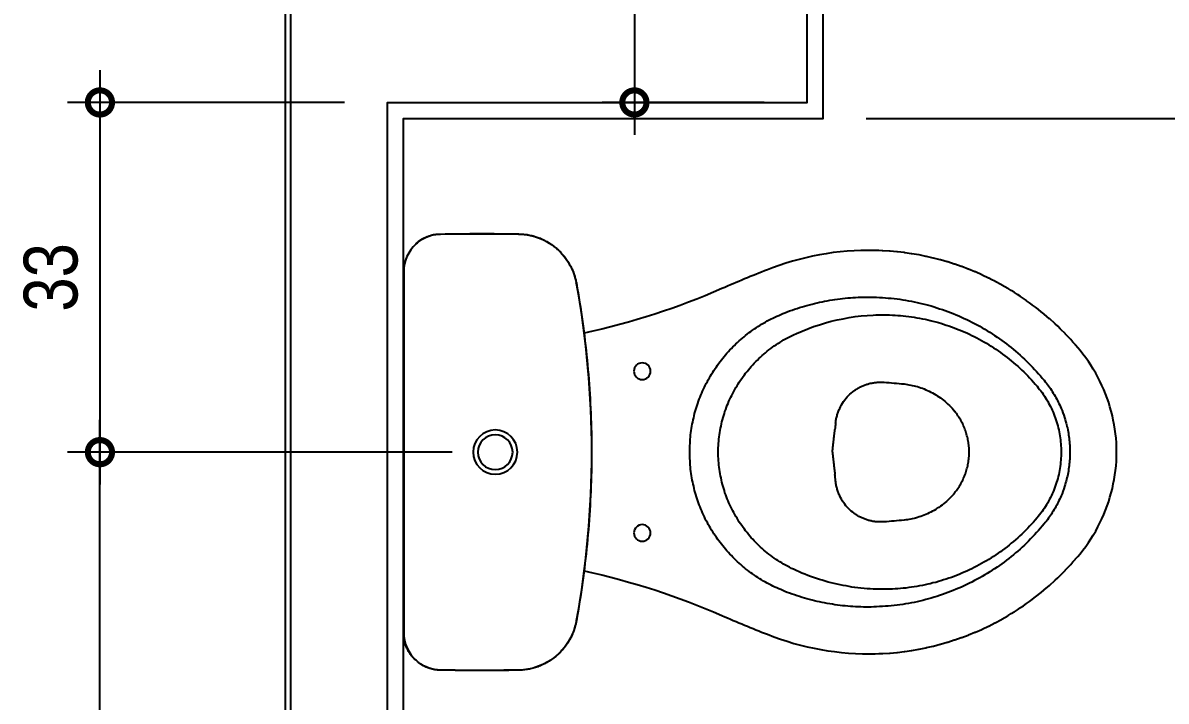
# Model space of a CAD drawing. Header units: metres. Extents: x 3 to 168, y -142 to 28.
# Drawn here: x 2.786 to 3.849, y 4.398 to 5.029 of the extents above; entities that cross this region are included whole.
import ezdxf

# ---------------------------------------------------------------- set-up
doc = ezdxf.new("R2010")
doc.units = ezdxf.units.M
for name, color, linetype in [('ARQ-ALV ACAB', 4, 'Continuous'), ('ARQ-ALV OSSO', 5, 'Continuous'), ('ARQ-DIM', 2, 'Continuous'), ('ARQ-HID', 2, 'Continuous')]:
    doc.layers.add(name, color=color, linetype=linetype)
doc.styles.add('Adesa', font='ARIALN.TTF')
doc.dimstyles.new('ADESA 1-0025', dxfattribs={"dimtxt": 0.05, "dimasz": 0.045, "dimexe": 0.03, "dimexo": 0.04, "dimgap": 0.02, "dimtad": 1, "dimtoh": 1, "dimdec": 0, "dimlfac": 100, "dimzin": 4, "dimtxsty": 'Adesa', "dimblk": 'DOTSMALL', "dimcen": 1, "dimdle": 0.03, "dimclrd": 1, "dimclre": 1, "dimclrt": 256, "dimazin": 1, "dimtm": 1e-09, "dimtfac": 1, "dimtdec": 0, "dimtix": 1, "dimtmove": 2, "dimatfit": 0, "dimldrblk": 'DOTSMALL', "dimfxl": 0.8, "dimtvp": 2, "dimtolj": 1, "dimtzin": 0, "dimarcsym": 0})

# ---------------------------------------------------------------- blocks, each defined once
blk = doc.blocks.new('ARQ-HID-BACIA CX')
blk.add_line((-0.0001, -0.175), (-0.0001, 0.175))
for points in [[(-0.0137, -0.1957), (-0.0142, -0.196), (-0.0147, -0.1964), (-0.0153, -0.1968), (-0.0158, -0.1971), (-0.0163, -0.1975), (-0.0168, -0.1978), (-0.0174, -0.1981), (-0.0179, -0.1984), (-0.0185, -0.1987), (-0.019, -0.199), (-0.0196, -0.1993), (-0.0202, -0.1995), (-0.0207, -0.1998), (-0.0213, -0.2), (-0.0219, -0.2003), (-0.0225, -0.2005), (-0.0231, -0.2007), (-0.0237, -0.2009), (-0.0243, -0.2011), (-0.0249, -0.2013), (-0.0255, -0.2015), (-0.0261, -0.2016), (-0.0267, -0.2018), (-0.0273, -0.2019), (-0.0279, -0.2021), (-0.0285, -0.2022), (-0.0292, -0.2023), (-0.0298, -0.2024), (-0.0304, -0.2025), (-0.031, -0.2025), (-0.0316, -0.2026), (-0.0323, -0.2026), (-0.0329, -0.2027), (-0.0335, -0.2027), (-0.0342, -0.2027, -0.00878), (-0.1068, -0.2028), (-0.1079, -0.2027), (-0.1091, -0.2026), (-0.1102, -0.2026), (-0.1114, -0.2025), (-0.1125, -0.2024), (-0.1136, -0.2022), (-0.1148, -0.2021), (-0.1159, -0.2019), (-0.117, -0.2017), (-0.1181, -0.2014), (-0.1192, -0.2012), (-0.1203, -0.2009), (-0.1214, -0.2006), (-0.1225, -0.2002), (-0.1236, -0.1999), (-0.1247, -0.1995), (-0.1258, -0.1991), (-0.1268, -0.1987), (-0.1279, -0.1982), (-0.1289, -0.1978), (-0.13, -0.1973), (-0.131, -0.1968), (-0.132, -0.1962), (-0.133, -0.1957), (-0.134, -0.1951), (-0.135, -0.1945), (-0.1359, -0.1939), (-0.1369, -0.1933), (-0.1378, -0.1926), (-0.1388, -0.192), (-0.1397, -0.1913), (-0.1406, -0.1906), (-0.1415, -0.1899), (-0.1423, -0.1891), (-0.1432, -0.1884), (-0.144, -0.1876), (-0.1449, -0.1868), (-0.1457, -0.186), (-0.1465, -0.1851), (-0.1472, -0.1843), (-0.148, -0.1834), (-0.1487, -0.1826), (-0.1494, -0.1817), (-0.1501, -0.1808), (-0.1508, -0.1799), (-0.1515, -0.1789), (-0.1521, -0.178), (-0.1527, -0.177), (-0.1533, -0.1761), (-0.1539, -0.1751), (-0.1545, -0.1741), (-0.155, -0.1731), (-0.1556, -0.1721), (-0.1561, -0.171), (-0.1566, -0.17), (-0.157, -0.169), (-0.1575, -0.1679), (-0.1579, -0.1668), (-0.1583, -0.1658), (-0.1586, -0.1647), (-0.159, -0.1636), (-0.1593, -0.1625), (-0.1596, -0.1614), (-0.1598, -0.1603), (-0.1601, -0.1592), (-0.1604, -0.158), (-0.1606, -0.1569), (-0.1614, -0.1525), (-0.1622, -0.148), (-0.1629, -0.1436), (-0.1636, -0.1392), (-0.1643, -0.1347), (-0.165, -0.1302), (-0.1657, -0.1258), (-0.1663, -0.1213), (-0.1669, -0.1169), (-0.1675, -0.1124), (-0.168, -0.1079), (-0.1686, -0.1034), (-0.1691, -0.099), (-0.1696, -0.0945), (-0.1701, -0.09), (-0.1705, -0.0855), (-0.1709, -0.081), (-0.1713, -0.0765), (-0.1717, -0.072), (-0.1721, -0.0675), (-0.1724, -0.0631), (-0.1727, -0.0586), (-0.173, -0.0541), (-0.1733, -0.0496), (-0.1735, -0.0451), (-0.1737, -0.0406), (-0.1739, -0.0361), (-0.1741, -0.0315), (-0.1742, -0.027), (-0.1744, -0.0225), (-0.1745, -0.018), (-0.1745, -0.0135), (-0.1746, -0.009), (-0.1746, -0.0045), (-0.1746, 0), (-0.1746, 0.0045), (-0.1746, 0.009), (-0.1745, 0.0135), (-0.1745, 0.018), (-0.1744, 0.0225), (-0.1742, 0.027), (-0.1741, 0.0315), (-0.1739, 0.0361), (-0.1737, 0.0406), (-0.1735, 0.0451), (-0.1733, 0.0496), (-0.173, 0.0541), (-0.1727, 0.0586), (-0.1724, 0.0631), (-0.1721, 0.0675), (-0.1717, 0.072), (-0.1713, 0.0765), (-0.1709, 0.081), (-0.1705, 0.0855), (-0.1701, 0.09), (-0.1696, 0.0945), (-0.1691, 0.099), (-0.1686, 0.1034), (-0.168, 0.1079), (-0.1675, 0.1124), (-0.1669, 0.1169), (-0.1663, 0.1213), (-0.1657, 0.1258), (-0.165, 0.1302), (-0.1643, 0.1347), (-0.1636, 0.1392), (-0.1629, 0.1436), (-0.1622, 0.148), (-0.1614, 0.1525), (-0.1606, 0.1569), (-0.1604, 0.158), (-0.1601, 0.1592), (-0.1598, 0.1603), (-0.1596, 0.1614), (-0.1593, 0.1625), (-0.159, 0.1636), (-0.1586, 0.1647), (-0.1583, 0.1658), (-0.1579, 0.1668), (-0.1575, 0.1679), (-0.157, 0.169), (-0.1566, 0.17), (-0.1561, 0.171), (-0.1556, 0.1721), (-0.155, 0.1731), (-0.1545, 0.1741), (-0.1539, 0.1751), (-0.1533, 0.1761), (-0.1527, 0.177), (-0.1521, 0.178), (-0.1515, 0.1789), (-0.1508, 0.1799), (-0.1501, 0.1808), (-0.1494, 0.1817), (-0.1487, 0.1826), (-0.148, 0.1834), (-0.1472, 0.1843), (-0.1465, 0.1851), (-0.1457, 0.186), (-0.1449, 0.1868), (-0.144, 0.1876), (-0.1432, 0.1884), (-0.1423, 0.1891), (-0.1415, 0.1899), (-0.1406, 0.1906), (-0.1397, 0.1913), (-0.1388, 0.192), (-0.1378, 0.1926), (-0.1369, 0.1933), (-0.1359, 0.1939), (-0.135, 0.1945), (-0.134, 0.1951), (-0.133, 0.1957), (-0.132, 0.1962), (-0.131, 0.1968), (-0.13, 0.1973), (-0.1289, 0.1978), (-0.1279, 0.1982), (-0.1268, 0.1987), (-0.1258, 0.1991), (-0.1247, 0.1995), (-0.1236, 0.1999), (-0.1225, 0.2002), (-0.1214, 0.2006), (-0.1203, 0.2009), (-0.1192, 0.2012), (-0.1181, 0.2014), (-0.117, 0.2017), (-0.1159, 0.2019), (-0.1148, 0.2021), (-0.1136, 0.2022), (-0.1125, 0.2024), (-0.1114, 0.2025), (-0.1102, 0.2026), (-0.1091, 0.2026), (-0.1079, 0.2027), (-0.1068, 0.2028, -0.00878), (-0.0342, 0.2027), (-0.0335, 0.2027), (-0.0329, 0.2027), (-0.0323, 0.2026), (-0.0316, 0.2026), (-0.031, 0.2025), (-0.0304, 0.2025), (-0.0298, 0.2024), (-0.0292, 0.2023), (-0.0285, 0.2022), (-0.0279, 0.2021), (-0.0273, 0.2019), (-0.0267, 0.2018), (-0.0261, 0.2016), (-0.0255, 0.2015), (-0.0249, 0.2013), (-0.0243, 0.2011), (-0.0237, 0.2009), (-0.0231, 0.2007), (-0.0225, 0.2005), (-0.0219, 0.2003), (-0.0213, 0.2), (-0.0207, 0.1998), (-0.0202, 0.1995), (-0.0196, 0.1993), (-0.019, 0.199), (-0.0185, 0.1987), (-0.0179, 0.1984), (-0.0174, 0.1981), (-0.0168, 0.1978), (-0.0163, 0.1975), (-0.0158, 0.1971), (-0.0153, 0.1968), (-0.0147, 0.1964), (-0.0142, 0.196), (-0.0137, 0.1957)], [(-0.0131, 0.195, 0.018828), (-0.0135, 0.1954)], [(-0.0133, -0.1951), (-0.0133, -0.1951), (-0.0133, -0.1951), (-0.0133, -0.1951), (-0.0132, -0.1951), (-0.0132, -0.195), (-0.0132, -0.195), (-0.0131, -0.1949), (-0.013, -0.1948), (-0.0129, -0.1947), (-0.0128, -0.1946), (-0.0126, -0.1945), (-0.0125, -0.1943), (-0.0116, -0.1935, 0.212488), (-0.0001, -0.1677), (-0.0001, 0.1677, 0.212488), (-0.0116, 0.1935), (-0.0125, 0.1943), (-0.0126, 0.1945), (-0.0128, 0.1946), (-0.0129, 0.1947), (-0.013, 0.1948), (-0.0131, 0.1949), (-0.0132, 0.195), (-0.0132, 0.195), (-0.0132, 0.1951), (-0.0133, 0.1951), (-0.0133, 0.1951), (-0.0133, 0.1951)], [(-0.0123, 0.1942, 0.002919), (-0.0115, 0.1935)], [(-0.1676, 0.1104), (-0.1678, 0.1104), (-0.176, 0.1123), (-0.1842, 0.1142), (-0.1925, 0.1163), (-0.2008, 0.1185), (-0.209, 0.1208), (-0.2171, 0.1231), (-0.2253, 0.1256), (-0.2335, 0.1282), (-0.2415, 0.1309), (-0.2493, 0.1336), (-0.2571, 0.1363), (-0.2648, 0.1392), (-0.2725, 0.1422), (-0.2803, 0.1453), (-0.288, 0.1486), (-0.2958, 0.1519, 0.011149), (-0.3381, 0.1694), (-0.3442, 0.1717), (-0.3503, 0.1739), (-0.3564, 0.1759), (-0.3626, 0.1778), (-0.3689, 0.1795), (-0.3751, 0.181), (-0.3815, 0.1824), (-0.3878, 0.1836), (-0.3942, 0.1847), (-0.4006, 0.1855), (-0.407, 0.1863), (-0.4135, 0.1868), (-0.42, 0.1872), (-0.4264, 0.1875), (-0.4329, 0.1875), (-0.4381, 0.1875), (-0.4384, 0.1875), (-0.4417, 0.1874), (-0.4449, 0.1872), (-0.4453, 0.1872), (-0.4517, 0.1868), (-0.4521, 0.1868), (-0.4553, 0.1865), (-0.4585, 0.1862), (-0.4589, 0.1862), (-0.4653, 0.1854), (-0.4657, 0.1853), (-0.472, 0.1844), (-0.4724, 0.1844), (-0.4788, 0.1833), (-0.4792, 0.1832), (-0.4855, 0.1819), (-0.4859, 0.1818), (-0.4921, 0.1804), (-0.4925, 0.1803), (-0.4988, 0.1787), (-0.4991, 0.1786), (-0.5053, 0.1768), (-0.5057, 0.1767), (-0.5118, 0.1747), (-0.5122, 0.1746), (-0.5183, 0.1725), (-0.5187, 0.1724), (-0.5247, 0.1701), (-0.5251, 0.17), (-0.531, 0.1675), (-0.5314, 0.1674), (-0.5373, 0.1648), (-0.5376, 0.1646), (-0.5435, 0.1618), (-0.5438, 0.1617), (-0.5467, 0.1602), (-0.5496, 0.1588), (-0.5499, 0.1586), (-0.5556, 0.1555), (-0.5559, 0.1553), (-0.5587, 0.1537), (-0.5615, 0.1521), (-0.5618, 0.1519), (-0.5646, 0.1502), (-0.5674, 0.1485), (-0.5677, 0.1484), (-0.5704, 0.1466), (-0.5731, 0.1448), (-0.5734, 0.1446), (-0.5761, 0.1428), (-0.5788, 0.1409), (-0.579, 0.1407), (-0.5817, 0.1388), (-0.5843, 0.1369), (-0.5846, 0.1367), (-0.5872, 0.1347), (-0.5897, 0.1327), (-0.59, 0.1325), (-0.5925, 0.1305), (-0.595, 0.1284), (-0.5953, 0.1282), (-0.6002, 0.124), (-0.6005, 0.1237), (-0.6053, 0.1194), (-0.6055, 0.1191), (-0.6079, 0.1169), (-0.6102, 0.1146), (-0.6105, 0.1144), (-0.6151, 0.1098), (-0.6153, 0.1095), (-0.6197, 0.1048), (-0.62, 0.1045), (-0.6221, 0.1021), (-0.6243, 0.0997), (-0.6245, 0.0994), (-0.6266, 0.097), (-0.6287, 0.0945), (-0.6314, 0.0911), (-0.6339, 0.0877), (-0.6364, 0.0842), (-0.6388, 0.0807), (-0.641, 0.0771), (-0.6432, 0.0734), (-0.6452, 0.0696), (-0.6472, 0.0658), (-0.649, 0.062), (-0.6508, 0.0581), (-0.6524, 0.0541), (-0.6539, 0.0501), (-0.6553, 0.0461), (-0.6565, 0.042), (-0.6577, 0.0379), (-0.6587, 0.0338), (-0.6596, 0.0296), (-0.6604, 0.0254), (-0.6611, 0.0212), (-0.6617, 0.017), (-0.6621, 0.0128), (-0.6624, 0.0085), (-0.6626, 0.0043), (-0.6626, 0), (-0.6626, -0.0043), (-0.6624, -0.0085), (-0.6621, -0.0128), (-0.6617, -0.017), (-0.6611, -0.0212), (-0.6604, -0.0254), (-0.6596, -0.0296), (-0.6587, -0.0338), (-0.6577, -0.0379), (-0.6565, -0.042), (-0.6553, -0.0461), (-0.6539, -0.0501), (-0.6524, -0.0541), (-0.6508, -0.0581), (-0.649, -0.062), (-0.6472, -0.0658), (-0.6452, -0.0696), (-0.6432, -0.0734), (-0.641, -0.0771), (-0.6388, -0.0807), (-0.6364, -0.0842), (-0.6339, -0.0877), (-0.6314, -0.0911), (-0.6287, -0.0945), (-0.6266, -0.097), (-0.6245, -0.0994), (-0.6243, -0.0997), (-0.6221, -0.1021), (-0.62, -0.1045), (-0.6197, -0.1048), (-0.6153, -0.1095), (-0.6151, -0.1098), (-0.6105, -0.1144), (-0.6102, -0.1146), (-0.6079, -0.1169), (-0.6055, -0.1191), (-0.6053, -0.1194), (-0.6005, -0.1237), (-0.6002, -0.124), (-0.5953, -0.1282), (-0.595, -0.1284), (-0.5925, -0.1305), (-0.59, -0.1325), (-0.5897, -0.1327), (-0.5872, -0.1347), (-0.5846, -0.1367), (-0.5843, -0.1369), (-0.5817, -0.1388), (-0.579, -0.1407), (-0.5788, -0.1409), (-0.5761, -0.1428), (-0.5734, -0.1446), (-0.5731, -0.1448), (-0.5704, -0.1466), (-0.5677, -0.1484), (-0.5674, -0.1485), (-0.5646, -0.1502), (-0.5618, -0.1519), (-0.5615, -0.1521), (-0.5587, -0.1537), (-0.5559, -0.1553), (-0.5556, -0.1555), (-0.5499, -0.1586), (-0.5496, -0.1588), (-0.5467, -0.1602), (-0.5438, -0.1617), (-0.5435, -0.1618), (-0.5376, -0.1646), (-0.5373, -0.1648), (-0.5314, -0.1674), (-0.531, -0.1675), (-0.5251, -0.17), (-0.5247, -0.1701), (-0.5187, -0.1724), (-0.5183, -0.1725), (-0.5122, -0.1746), (-0.5118, -0.1747), (-0.5057, -0.1767), (-0.5053, -0.1768), (-0.4991, -0.1786), (-0.4988, -0.1787), (-0.4925, -0.1803), (-0.4921, -0.1804), (-0.4859, -0.1818), (-0.4855, -0.1819), (-0.4792, -0.1832), (-0.4788, -0.1833), (-0.4724, -0.1844), (-0.472, -0.1844), (-0.4657, -0.1853), (-0.4653, -0.1854), (-0.4589, -0.1862), (-0.4585, -0.1862), (-0.4553, -0.1865), (-0.4521, -0.1868), (-0.4517, -0.1868), (-0.4453, -0.1872), (-0.4449, -0.1872), (-0.4417, -0.1874), (-0.4384, -0.1875), (-0.4381, -0.1875), (-0.4316, -0.1875), (-0.4251, -0.1874), (-0.4186, -0.1872), (-0.4121, -0.1867), (-0.4057, -0.1861), (-0.3992, -0.1854), (-0.3928, -0.1844), (-0.3864, -0.1834), (-0.3801, -0.1821), (-0.3738, -0.1807), (-0.3675, -0.1791), (-0.3613, -0.1774), (-0.3551, -0.1755), (-0.349, -0.1735), (-0.3429, -0.1713), (-0.3381, -0.1694, 0.011149), (-0.2958, -0.1519), (-0.288, -0.1486), (-0.2803, -0.1453), (-0.2725, -0.1422), (-0.2648, -0.1392), (-0.2571, -0.1363), (-0.2493, -0.1336), (-0.2415, -0.1309), (-0.2335, -0.1282), (-0.2253, -0.1256), (-0.2171, -0.1231), (-0.209, -0.1208), (-0.2008, -0.1185), (-0.1925, -0.1163), (-0.1842, -0.1142), (-0.176, -0.1123), (-0.1678, -0.1104), (-0.1676, -0.1104)], [(-0.5122, 0.0378), (-0.511, 0.0393), (-0.5098, 0.0407), (-0.5085, 0.042), (-0.5072, 0.0433), (-0.5059, 0.0446), (-0.5046, 0.0458), (-0.5032, 0.047), (-0.5018, 0.0482), (-0.5004, 0.0493), (-0.499, 0.0503), (-0.4975, 0.0514), (-0.496, 0.0523), (-0.4946, 0.0533), (-0.493, 0.0542), (-0.4915, 0.055), (-0.49, 0.0558), (-0.4884, 0.0566), (-0.4869, 0.0573), (-0.4853, 0.058), (-0.4838, 0.0587), (-0.4822, 0.0593), (-0.4806, 0.0598), (-0.4791, 0.0603), (-0.4775, 0.0608), (-0.4759, 0.0613), (-0.4744, 0.0617), (-0.4728, 0.062), (-0.4713, 0.0623), (-0.4697, 0.0626), (-0.4682, 0.0629), (-0.4667, 0.0631), (-0.4651, 0.0633, -0.008966), (-0.4466, 0.0649, -0.016113), (-0.4436, 0.065), (-0.4426, 0.065), (-0.4418, 0.065), (-0.4409, 0.0649), (-0.4401, 0.0649), (-0.4393, 0.0648), (-0.4384, 0.0647), (-0.4376, 0.0646), (-0.4368, 0.0645), (-0.436, 0.0644), (-0.4352, 0.0642), (-0.4344, 0.064), (-0.4336, 0.0639), (-0.4328, 0.0637), (-0.4321, 0.0635), (-0.4313, 0.0632), (-0.4305, 0.063), (-0.4298, 0.0627), (-0.429, 0.0625), (-0.4282, 0.0622), (-0.4275, 0.0619), (-0.4267, 0.0616), (-0.426, 0.0612), (-0.4253, 0.0609), (-0.4245, 0.0605), (-0.4238, 0.0602), (-0.423, 0.0598), (-0.4223, 0.0593), (-0.4216, 0.0589), (-0.4209, 0.0585), (-0.4201, 0.058), (-0.4194, 0.0575), (-0.4187, 0.057), (-0.4174, 0.056), (-0.416, 0.0549), (-0.4148, 0.0537), (-0.4135, 0.0525), (-0.4123, 0.0512), (-0.4111, 0.0499), (-0.41, 0.0485), (-0.4089, 0.047), (-0.4079, 0.0455), (-0.407, 0.0439), (-0.4061, 0.0422), (-0.4053, 0.0406), (-0.4049, 0.0397), (-0.4045, 0.0389), (-0.4042, 0.038), (-0.4039, 0.0372), (-0.4036, 0.0363), (-0.4033, 0.0354), (-0.403, 0.0346), (-0.4028, 0.0337), (-0.4025, 0.0328), (-0.4023, 0.0319), (-0.4021, 0.0311), (-0.402, 0.0302), (-0.4018, 0.0293), (-0.4017, 0.0285), (-0.4016, 0.0276), (-0.4015, 0.0267, -0.000598), (-0.4009, 0.0209)], [(-0.3986, 0, 0.006359), (-0.3992, 0.0061), (-0.3992, 0.0064), (-0.3992, 0.0066), (-0.3993, 0.0072), (-0.3993, 0.0075), (-0.3993, 0.0077), (-0.3994, 0.0083), (-0.3994, 0.0086), (-0.3995, 0.0091), (-0.3995, 0.0094), (-0.3996, 0.01), (-0.3996, 0.0103), (-0.3997, 0.0108), (-0.3998, 0.0117), (-0.3999, 0.0123), (-0.4, 0.0129), (-0.4002, 0.0144), (-0.4003, 0.0154), (-0.4003, 0.0159), (-0.4004, 0.0164), (-0.4005, 0.0169), (-0.4005, 0.0174), (-0.4006, 0.0179), (-0.4006, 0.0184), (-0.4007, 0.0189), (-0.4008, 0.0194), (-0.4008, 0.0199), (-0.4009, 0.0204), (-0.4009, 0.0209)], [(-0.3986, 0, -0.006359), (-0.3992, -0.0061), (-0.3992, -0.0064), (-0.3992, -0.0066), (-0.3993, -0.0072), (-0.3993, -0.0075), (-0.3993, -0.0077), (-0.3994, -0.0083), (-0.3994, -0.0086), (-0.3995, -0.0091), (-0.3995, -0.0094), (-0.3996, -0.01), (-0.3996, -0.0103), (-0.3997, -0.0108), (-0.3998, -0.0117), (-0.3999, -0.0123), (-0.4, -0.0129), (-0.4002, -0.0144), (-0.4003, -0.0154), (-0.4003, -0.0159), (-0.4004, -0.0164), (-0.4005, -0.0169), (-0.4005, -0.0174), (-0.4006, -0.0179), (-0.4006, -0.0184), (-0.4007, -0.0189), (-0.4008, -0.0194), (-0.4008, -0.0199), (-0.4009, -0.0204), (-0.4009, -0.0209)], [(-0.4015, -0.0267, 0.000598), (-0.4009, -0.0209)], [(-0.4015, -0.0267), (-0.4016, -0.0276), (-0.4017, -0.0285), (-0.4018, -0.0293), (-0.402, -0.0302), (-0.4021, -0.0311), (-0.4023, -0.0319), (-0.4025, -0.0328), (-0.4028, -0.0337), (-0.403, -0.0346), (-0.4033, -0.0354), (-0.4036, -0.0363), (-0.4039, -0.0372), (-0.4042, -0.038), (-0.4045, -0.0389), (-0.4049, -0.0397), (-0.4053, -0.0406), (-0.4061, -0.0422), (-0.407, -0.0439), (-0.4079, -0.0455), (-0.4089, -0.047), (-0.41, -0.0485), (-0.4111, -0.0499), (-0.4123, -0.0512), (-0.4135, -0.0525), (-0.4148, -0.0537), (-0.416, -0.0549), (-0.4174, -0.056), (-0.4187, -0.057), (-0.4194, -0.0575), (-0.4201, -0.058), (-0.4209, -0.0585), (-0.4216, -0.0589), (-0.4223, -0.0593), (-0.423, -0.0598), (-0.4238, -0.0602), (-0.4245, -0.0605), (-0.4253, -0.0609), (-0.426, -0.0612), (-0.4267, -0.0616), (-0.4275, -0.0619), (-0.4282, -0.0622), (-0.429, -0.0625), (-0.4298, -0.0627), (-0.4305, -0.063), (-0.4313, -0.0632), (-0.4321, -0.0635), (-0.4328, -0.0637), (-0.4336, -0.0639), (-0.4344, -0.064), (-0.4352, -0.0642), (-0.436, -0.0644), (-0.4368, -0.0645), (-0.4376, -0.0646), (-0.4384, -0.0647), (-0.4393, -0.0648), (-0.4401, -0.0649), (-0.4409, -0.0649), (-0.4418, -0.065), (-0.4426, -0.065), (-0.4436, -0.065, -0.016113), (-0.4466, -0.0649, -0.008966), (-0.4651, -0.0633), (-0.4667, -0.0631), (-0.4682, -0.0629), (-0.4697, -0.0626), (-0.4713, -0.0623), (-0.4728, -0.062), (-0.4744, -0.0617), (-0.4759, -0.0613), (-0.4775, -0.0608), (-0.4791, -0.0603), (-0.4806, -0.0598), (-0.4822, -0.0593), (-0.4838, -0.0587), (-0.4853, -0.058), (-0.4869, -0.0573), (-0.4884, -0.0566), (-0.49, -0.0558), (-0.4915, -0.055), (-0.493, -0.0542), (-0.4946, -0.0533), (-0.496, -0.0523), (-0.4975, -0.0514), (-0.499, -0.0503), (-0.5004, -0.0493), (-0.5018, -0.0482), (-0.5032, -0.047), (-0.5046, -0.0458), (-0.5059, -0.0446), (-0.5072, -0.0433), (-0.5085, -0.042), (-0.5098, -0.0407), (-0.511, -0.0393), (-0.5122, -0.0378)], [(-0.0136, -0.1955, 0.018828), (-0.0132, -0.1951)]]:
    blk.add_lwpolyline(points, format="xyb")
at = {"ltscale": 0.000466036}
blk.add_lwpolyline([(-0.0133, -0.1951), (-0.0133, -0.1952, -0.017665), (-0.0136, -0.1955, -0.039631), (-0.0138, -0.1956, -0.158216), (-0.0342, -0.2027, -0.008778), (-0.1068, -0.2027), (-0.1095, -0.2026), (-0.1122, -0.2023), (-0.1149, -0.202), (-0.1176, -0.2014), (-0.1203, -0.2008), (-0.1229, -0.2), (-0.1255, -0.1991), (-0.128, -0.1981), (-0.1305, -0.1969), (-0.1329, -0.1957), (-0.1352, -0.1943), (-0.1375, -0.1928), (-0.1397, -0.1912), (-0.1418, -0.1894), (-0.1439, -0.1876), (-0.1458, -0.1857), (-0.1477, -0.1837), (-0.1494, -0.1816), (-0.151, -0.1794), (-0.1526, -0.1772), (-0.154, -0.1748), (-0.1553, -0.1724), (-0.1565, -0.17), (-0.1575, -0.1675), (-0.1585, -0.1649), (-0.1593, -0.1623), (-0.16, -0.1597), (-0.1605, -0.1569, -0.044623), (-0.1746, 0, -0.044623), (-0.1605, 0.1569), (-0.16, 0.1597), (-0.1593, 0.1623), (-0.1585, 0.1649), (-0.1575, 0.1675), (-0.1565, 0.17), (-0.1553, 0.1724), (-0.154, 0.1748), (-0.1526, 0.1772), (-0.151, 0.1794), (-0.1494, 0.1816), (-0.1477, 0.1837), (-0.1458, 0.1857), (-0.1439, 0.1876), (-0.1418, 0.1894), (-0.1397, 0.1912), (-0.1375, 0.1928), (-0.1352, 0.1943), (-0.1329, 0.1957), (-0.1305, 0.1969), (-0.128, 0.1981), (-0.1255, 0.1991), (-0.1229, 0.2), (-0.1203, 0.2008), (-0.1176, 0.2014), (-0.1149, 0.202), (-0.1122, 0.2023), (-0.1095, 0.2026), (-0.1068, 0.2027, -0.008778), (-0.0342, 0.2027, -0.158216), (-0.0138, 0.1956, -0.039631), (-0.0136, 0.1955, -0.017665), (-0.0133, 0.1952), (-0.0133, 0.1951)], format="xyb", dxfattribs=at)
at = {"ltscale": 0.00311}
for points in [[(-0.1068, 0.2021), (-0.1068, 0.2027)], [(-0.1068, -0.2021), (-0.1068, -0.2027)]]:
    blk.add_lwpolyline(points, dxfattribs=at)
at = {"ltscale": 0.00156}
blk.add_lwpolyline([(-0.0131, 0.1951), (-0.0133, 0.1953)], dxfattribs=at)
for points in [[(-0.0133, 0.1951), (-0.0133, 0.1951)], [(-0.0115, 0.1936), (-0.0109, 0.1931), (-0.0103, 0.1925), (-0.0097, 0.1919), (-0.0091, 0.1913), (-0.0086, 0.1907), (-0.008, 0.19), (-0.0075, 0.1894), (-0.007, 0.1887), (-0.0065, 0.1881), (-0.006, 0.1874), (-0.0055, 0.1867), (-0.0051, 0.186), (-0.0047, 0.1853), (-0.0043, 0.1845), (-0.0039, 0.1838), (-0.0035, 0.1831), (-0.0031, 0.1823), (-0.0028, 0.1815), (-0.0025, 0.1808), (-0.0022, 0.18), (-0.0019, 0.1792), (-0.0016, 0.1784), (-0.0014, 0.1776), (-0.0012, 0.1768), (-0.001, 0.176), (-0.0008, 0.1752), (-0.0006, 0.1744), (-0.0005, 0.1736), (-0.0003, 0.1728), (-0.0002, 0.1719), (-0.0001, 0.1711), (-0.0001, 0.1703), (0, 0.1694), (0, 0.1686), (0, 0.1678)], [(0, 0.1677), (0, -0.1677)], [(-0.5122, 0.0378), (-0.513, 0.0368), (-0.5137, 0.0358), (-0.5145, 0.0348), (-0.5152, 0.0338), (-0.5159, 0.0327), (-0.5165, 0.0316), (-0.5172, 0.0306), (-0.5178, 0.0295), (-0.5185, 0.0283), (-0.519, 0.0272), (-0.5196, 0.0261), (-0.5202, 0.0249), (-0.5207, 0.0237), (-0.5212, 0.0225), (-0.5217, 0.0214), (-0.5221, 0.0201), (-0.5225, 0.0189), (-0.5229, 0.0177), (-0.5233, 0.0165), (-0.5236, 0.0152), (-0.524, 0.014), (-0.5243, 0.0127), (-0.5245, 0.0115), (-0.5248, 0.0102), (-0.525, 0.009), (-0.5251, 0.0077), (-0.5253, 0.0064), (-0.5254, 0.0051), (-0.5255, 0.0039), (-0.5256, 0.0026), (-0.5256, 0.0013), (-0.5256, 0), (-0.5256, -0.0013), (-0.5256, -0.0026), (-0.5255, -0.0039), (-0.5254, -0.0051), (-0.5253, -0.0064), (-0.5251, -0.0077), (-0.525, -0.009), (-0.5248, -0.0102), (-0.5245, -0.0115), (-0.5243, -0.0127), (-0.524, -0.014), (-0.5236, -0.0152), (-0.5233, -0.0165), (-0.5229, -0.0177), (-0.5225, -0.0189), (-0.5221, -0.0201), (-0.5217, -0.0214), (-0.5212, -0.0225), (-0.5207, -0.0237), (-0.5202, -0.0249), (-0.5196, -0.0261), (-0.519, -0.0272), (-0.5185, -0.0283), (-0.5178, -0.0295), (-0.5172, -0.0306), (-0.5165, -0.0316), (-0.5159, -0.0327), (-0.5152, -0.0337), (-0.5145, -0.0348), (-0.5137, -0.0358), (-0.513, -0.0368), (-0.5122, -0.0378)], [(-0.0115, -0.1936), (-0.0116, -0.1938), (-0.0117, -0.1938), (-0.0119, -0.194), (-0.0123, -0.1944), (-0.0126, -0.1947), (-0.0128, -0.1948), (-0.0129, -0.1949), (-0.013, -0.1949), (-0.013, -0.195), (-0.0131, -0.195), (-0.0131, -0.1951)]]:
    blk.add_lwpolyline(points)
at = {"ltscale": 0.00179}
for points in [[(-0.0004, 0.1677), (-0.0001, 0.1677)], [(-0.0004, -0.1677), (-0.0001, -0.1677)]]:
    blk.add_lwpolyline(points, dxfattribs=at)
for points in [[(-0.2659, 0), (-0.2659, -0.002), (-0.266, -0.004), (-0.2661, -0.006), (-0.2662, -0.008), (-0.2663, -0.01), (-0.2664, -0.012), (-0.2666, -0.014), (-0.2668, -0.016), (-0.267, -0.018), (-0.2673, -0.02), (-0.2676, -0.022), (-0.2679, -0.024), (-0.2683, -0.026), (-0.2687, -0.0279), (-0.2691, -0.0299), (-0.2696, -0.0318), (-0.27, -0.0338), (-0.2705, -0.0357), (-0.2711, -0.0377), (-0.2716, -0.0396), (-0.2722, -0.0415), (-0.2728, -0.0434), (-0.2735, -0.0453), (-0.2741, -0.0472), (-0.2748, -0.0491), (-0.2755, -0.051), (-0.2763, -0.0528), (-0.2771, -0.0547), (-0.2779, -0.0565), (-0.2787, -0.0584), (-0.2796, -0.0602), (-0.2804, -0.062), (-0.2813, -0.0638), (-0.2823, -0.0656), (-0.2832, -0.0673), (-0.2842, -0.0691), (-0.2852, -0.0708), (-0.2863, -0.0725), (-0.2873, -0.0742), (-0.2884, -0.0759), (-0.2895, -0.0776), (-0.2907, -0.0793), (-0.2918, -0.0809), (-0.293, -0.0825), (-0.2942, -0.0841), (-0.2954, -0.0857), (-0.2967, -0.0873), (-0.2979, -0.0888), (-0.2992, -0.0904), (-0.3005, -0.0919), (-0.3019, -0.0934), (-0.3032, -0.0949), (-0.3046, -0.0963), (-0.306, -0.0978), (-0.3074, -0.0992), (-0.3089, -0.1006), (-0.3103, -0.102), (-0.3118, -0.1033), (-0.3133, -0.1046), (-0.3149, -0.106), (-0.3164, -0.1072), (-0.3179, -0.1085), (-0.3195, -0.1098), (-0.3211, -0.111), (-0.3227, -0.1122), (-0.3244, -0.1133), (-0.326, -0.1145), (-0.3277, -0.1156), (-0.3293, -0.1167), (-0.331, -0.1178), (-0.3327, -0.1189), (-0.3344, -0.1199), (-0.3362, -0.1209), (-0.3379, -0.1219), (-0.3397, -0.1228), (-0.3415, -0.1237), (-0.3433, -0.1246), (-0.3451, -0.1255), (-0.3469, -0.1263), (-0.3488, -0.1271), (-0.3506, -0.1279), (-0.3525, -0.1287), (-0.3543, -0.1295), (-0.3566, -0.1304), (-0.3588, -0.1312), (-0.3611, -0.132), (-0.3634, -0.1328), (-0.3657, -0.1336), (-0.368, -0.1343), (-0.3703, -0.1351), (-0.3726, -0.1357), (-0.3749, -0.1364), (-0.3772, -0.137), (-0.3796, -0.1376), (-0.3819, -0.1382), (-0.3843, -0.1388), (-0.3866, -0.1393), (-0.389, -0.1398), (-0.3913, -0.1402), (-0.3937, -0.1407), (-0.3961, -0.1411), (-0.3985, -0.1415), (-0.4008, -0.1419), (-0.4032, -0.1422), (-0.4056, -0.1425), (-0.408, -0.1428), (-0.4104, -0.143), (-0.4128, -0.1433), (-0.4152, -0.1435), (-0.4176, -0.1436), (-0.42, -0.1438), (-0.4225, -0.1439), (-0.4249, -0.144), (-0.4273, -0.1441), (-0.4297, -0.1441), (-0.4321, -0.1441), (-0.4345, -0.1441), (-0.4369, -0.144), (-0.4396, -0.1439), (-0.4423, -0.1437), (-0.4451, -0.1436), (-0.4478, -0.1434), (-0.4505, -0.1432), (-0.4532, -0.143), (-0.4559, -0.1427), (-0.4586, -0.1424), (-0.4613, -0.142), (-0.4639, -0.1416), (-0.4666, -0.1412), (-0.4693, -0.1407), (-0.472, -0.1402), (-0.4746, -0.1397), (-0.4773, -0.1391), (-0.4799, -0.1385), (-0.4826, -0.1379), (-0.4852, -0.1372), (-0.4878, -0.1365), (-0.4904, -0.1358), (-0.493, -0.135), (-0.4956, -0.1342), (-0.4982, -0.1333), (-0.5008, -0.1325), (-0.5033, -0.1316), (-0.5059, -0.1306), (-0.5084, -0.1297), (-0.5109, -0.1287), (-0.5135, -0.1276), (-0.516, -0.1266), (-0.5184, -0.1255), (-0.5209, -0.1243), (-0.5234, -0.1232), (-0.5258, -0.122), (-0.5282, -0.1208), (-0.5306, -0.1195), (-0.533, -0.1182), (-0.5354, -0.1169), (-0.5378, -0.1156), (-0.5401, -0.1142), (-0.5424, -0.1128), (-0.5447, -0.1114), (-0.547, -0.1099), (-0.5493, -0.1084), (-0.5515, -0.1069), (-0.5538, -0.1053), (-0.556, -0.1038), (-0.5581, -0.1022), (-0.5603, -0.1005), (-0.5625, -0.0989), (-0.5646, -0.0972), (-0.5667, -0.0955), (-0.5688, -0.0937), (-0.5708, -0.092), (-0.5729, -0.0902), (-0.5749, -0.0883), (-0.5769, -0.0865), (-0.5788, -0.0846), (-0.5808, -0.0827), (-0.5827, -0.0808), (-0.5846, -0.0788), (-0.5864, -0.0769), (-0.5882, -0.0748), (-0.59, -0.0728), (-0.5918, -0.0708), (-0.5936, -0.0688), (-0.5954, -0.0667), (-0.5964, -0.0654), (-0.5974, -0.0642), (-0.5983, -0.0629), (-0.5993, -0.0616), (-0.6003, -0.0603), (-0.6012, -0.059), (-0.6021, -0.0576), (-0.6029, -0.0563), (-0.6038, -0.0549), (-0.6046, -0.0535), (-0.6054, -0.0521), (-0.6062, -0.0507), (-0.607, -0.0493), (-0.6077, -0.0479), (-0.6084, -0.0465), (-0.6091, -0.045), (-0.6098, -0.0436), (-0.6105, -0.0421), (-0.6111, -0.0406), (-0.6119, -0.0387), (-0.6127, -0.0366), (-0.6135, -0.0343), (-0.6142, -0.0321), (-0.6148, -0.0302), (-0.6153, -0.0286), (-0.6157, -0.027), (-0.6161, -0.0255), (-0.6165, -0.0239), (-0.6169, -0.0224), (-0.6172, -0.0208), (-0.6175, -0.0192), (-0.6178, -0.0176), (-0.618, -0.016), (-0.6183, -0.0144), (-0.6185, -0.0129), (-0.6187, -0.0113), (-0.6188, -0.0097), (-0.619, -0.0081), (-0.6191, -0.0065), (-0.6191, -0.0048), (-0.6192, -0.0032), (-0.6192, -0.0016), (-0.6193, 0), (-0.6192, 0.0016), (-0.6192, 0.0032), (-0.6191, 0.0048), (-0.6191, 0.0065), (-0.619, 0.0081), (-0.6188, 0.0097), (-0.6187, 0.0113), (-0.6185, 0.0129), (-0.6183, 0.0144), (-0.618, 0.016), (-0.6178, 0.0176), (-0.6175, 0.0192), (-0.6172, 0.0208), (-0.6169, 0.0224), (-0.6165, 0.0239), (-0.6161, 0.0255), (-0.6157, 0.027), (-0.6153, 0.0286), (-0.6148, 0.0302), (-0.6142, 0.0321), (-0.6135, 0.0343), (-0.6127, 0.0366), (-0.6119, 0.0387), (-0.6111, 0.0406), (-0.6105, 0.0421), (-0.6098, 0.0436), (-0.6091, 0.045), (-0.6084, 0.0465), (-0.6077, 0.0479), (-0.607, 0.0493), (-0.6062, 0.0507), (-0.6054, 0.0521), (-0.6046, 0.0535), (-0.6038, 0.0549), (-0.6029, 0.0563), (-0.6021, 0.0576), (-0.6012, 0.059), (-0.6003, 0.0603), (-0.5993, 0.0616), (-0.5983, 0.0629), (-0.5974, 0.0642), (-0.5964, 0.0654), (-0.5954, 0.0667), (-0.5936, 0.0688), (-0.5918, 0.0708), (-0.59, 0.0728), (-0.5882, 0.0748), (-0.5864, 0.0769), (-0.5846, 0.0788), (-0.5827, 0.0808), (-0.5808, 0.0827), (-0.5788, 0.0846), (-0.5769, 0.0865), (-0.5749, 0.0883), (-0.5729, 0.0902), (-0.5708, 0.092), (-0.5688, 0.0937), (-0.5667, 0.0955), (-0.5646, 0.0972), (-0.5625, 0.0989), (-0.5603, 0.1005), (-0.5581, 0.1022), (-0.556, 0.1038), (-0.5538, 0.1053), (-0.5515, 0.1069), (-0.5493, 0.1084), (-0.547, 0.1099), (-0.5447, 0.1114), (-0.5424, 0.1128), (-0.5401, 0.1142), (-0.5378, 0.1156), (-0.5354, 0.1169), (-0.533, 0.1182), (-0.5306, 0.1195), (-0.5282, 0.1208), (-0.5258, 0.122), (-0.5234, 0.1232), (-0.5209, 0.1243), (-0.5184, 0.1255), (-0.516, 0.1266), (-0.5135, 0.1276), (-0.5109, 0.1287), (-0.5084, 0.1297), (-0.5059, 0.1306), (-0.5033, 0.1316), (-0.5008, 0.1325), (-0.4982, 0.1333), (-0.4956, 0.1342), (-0.493, 0.135), (-0.4904, 0.1358), (-0.4878, 0.1365), (-0.4852, 0.1372), (-0.4826, 0.1379), (-0.4799, 0.1385), (-0.4773, 0.1391), (-0.4746, 0.1397), (-0.472, 0.1402), (-0.4693, 0.1407), (-0.4666, 0.1412), (-0.4639, 0.1416), (-0.4613, 0.142), (-0.4586, 0.1424), (-0.4559, 0.1427), (-0.4532, 0.143), (-0.4505, 0.1432), (-0.4478, 0.1434), (-0.4451, 0.1436), (-0.4423, 0.1437), (-0.4396, 0.1439), (-0.4369, 0.144), (-0.4345, 0.1441), (-0.4321, 0.1441), (-0.4297, 0.1441), (-0.4273, 0.1441), (-0.4249, 0.144), (-0.4225, 0.1439), (-0.42, 0.1438), (-0.4176, 0.1436), (-0.4152, 0.1435), (-0.4128, 0.1433), (-0.4104, 0.143), (-0.408, 0.1428), (-0.4056, 0.1425), (-0.4032, 0.1422), (-0.4008, 0.1419), (-0.3985, 0.1415), (-0.3961, 0.1411), (-0.3937, 0.1407), (-0.3913, 0.1402), (-0.389, 0.1398), (-0.3866, 0.1393), (-0.3843, 0.1388), (-0.3819, 0.1382), (-0.3796, 0.1376), (-0.3772, 0.137), (-0.3749, 0.1364), (-0.3726, 0.1357), (-0.3703, 0.1351), (-0.368, 0.1343), (-0.3657, 0.1336), (-0.3634, 0.1328), (-0.3611, 0.132), (-0.3588, 0.1312), (-0.3566, 0.1304), (-0.3543, 0.1295), (-0.3525, 0.1287), (-0.3506, 0.1279), (-0.3488, 0.1271), (-0.3469, 0.1263), (-0.3451, 0.1255), (-0.3433, 0.1246), (-0.3415, 0.1237), (-0.3397, 0.1228), (-0.3379, 0.1219), (-0.3362, 0.1209), (-0.3344, 0.1199), (-0.3327, 0.1189), (-0.331, 0.1178), (-0.3293, 0.1167), (-0.3277, 0.1156), (-0.326, 0.1145), (-0.3244, 0.1133), (-0.3227, 0.1122), (-0.3211, 0.111), (-0.3195, 0.1098), (-0.3179, 0.1085), (-0.3164, 0.1072), (-0.3149, 0.106), (-0.3133, 0.1046), (-0.3118, 0.1033), (-0.3103, 0.102), (-0.3089, 0.1006), (-0.3074, 0.0992), (-0.306, 0.0978), (-0.3046, 0.0963), (-0.3032, 0.0949), (-0.3019, 0.0934), (-0.3005, 0.0919), (-0.2992, 0.0904), (-0.2979, 0.0888), (-0.2967, 0.0873), (-0.2954, 0.0857), (-0.2942, 0.0841), (-0.293, 0.0825), (-0.2918, 0.0809), (-0.2907, 0.0793), (-0.2895, 0.0776), (-0.2884, 0.0759), (-0.2873, 0.0742), (-0.2863, 0.0725), (-0.2852, 0.0708), (-0.2842, 0.0691), (-0.2832, 0.0673), (-0.2823, 0.0656), (-0.2813, 0.0638), (-0.2804, 0.062), (-0.2796, 0.0602), (-0.2787, 0.0584), (-0.2779, 0.0565), (-0.2771, 0.0547), (-0.2763, 0.0528), (-0.2755, 0.051), (-0.2748, 0.0491), (-0.2741, 0.0472), (-0.2735, 0.0453), (-0.2728, 0.0434), (-0.2722, 0.0415), (-0.2716, 0.0396), (-0.2711, 0.0377), (-0.2705, 0.0357), (-0.27, 0.0338), (-0.2696, 0.0318), (-0.2691, 0.0299), (-0.2687, 0.0279), (-0.2683, 0.026), (-0.2679, 0.024), (-0.2676, 0.022), (-0.2673, 0.02), (-0.267, 0.018), (-0.2668, 0.016), (-0.2666, 0.014), (-0.2664, 0.012), (-0.2663, 0.01), (-0.2662, 0.008), (-0.2661, 0.006), (-0.266, 0.004), (-0.2659, 0.002)], [(-0.5887, 0.0612), (-0.587, 0.0632), (-0.5853, 0.0651), (-0.5836, 0.0671), (-0.5818, 0.0689), (-0.58, 0.0708), (-0.5782, 0.0726), (-0.5764, 0.0745), (-0.5745, 0.0762), (-0.5726, 0.078), (-0.5707, 0.0797), (-0.5688, 0.0815), (-0.5668, 0.0831), (-0.5648, 0.0848), (-0.5628, 0.0864), (-0.5608, 0.088), (-0.5587, 0.0896), (-0.5567, 0.0911), (-0.5546, 0.0927), (-0.5525, 0.0941), (-0.5504, 0.0956), (-0.5482, 0.097), (-0.546, 0.0984), (-0.5439, 0.0998), (-0.5416, 0.1011), (-0.5394, 0.1024), (-0.5372, 0.1037), (-0.5349, 0.1049), (-0.5327, 0.1061), (-0.5304, 0.1073), (-0.5281, 0.1085), (-0.5258, 0.1096), (-0.5234, 0.1107), (-0.5211, 0.1117), (-0.5187, 0.1127), (-0.5164, 0.1137), (-0.514, 0.1147), (-0.5116, 0.1156), (-0.5092, 0.1165), (-0.5067, 0.1173), (-0.5043, 0.1181), (-0.5019, 0.1189), (-0.4994, 0.1197), (-0.497, 0.1204), (-0.4945, 0.1211), (-0.492, 0.1217), (-0.4895, 0.1224), (-0.4871, 0.1229), (-0.4846, 0.1235), (-0.4821, 0.124), (-0.4796, 0.1245), (-0.477, 0.1249), (-0.4745, 0.1253), (-0.472, 0.1257), (-0.4695, 0.126), (-0.4669, 0.1264), (-0.4644, 0.1266), (-0.4619, 0.1269), (-0.4593, 0.1271), (-0.4568, 0.1272), (-0.4543, 0.1274), (-0.4517, 0.1275), (-0.4492, 0.1276), (-0.4466, 0.1276), (-0.4441, 0.1276), (-0.4416, 0.1276), (-0.439, 0.1275), (-0.4365, 0.1274), (-0.4336, 0.1272), (-0.4308, 0.127), (-0.4279, 0.1268), (-0.4251, 0.1265), (-0.4223, 0.1262), (-0.4195, 0.1259), (-0.4167, 0.1255), (-0.414, 0.125), (-0.4112, 0.1245), (-0.4084, 0.124), (-0.4056, 0.1235), (-0.4028, 0.1229), (-0.4001, 0.1222), (-0.3973, 0.1215), (-0.3946, 0.1208), (-0.3918, 0.12), (-0.3891, 0.1192), (-0.3864, 0.1184), (-0.3836, 0.1175), (-0.3809, 0.1166), (-0.3782, 0.1156), (-0.3756, 0.1146), (-0.3729, 0.1135), (-0.3702, 0.1125), (-0.3676, 0.1113), (-0.365, 0.1102), (-0.3623, 0.109), (-0.3605, 0.1081), (-0.3586, 0.1071), (-0.3568, 0.1062), (-0.355, 0.1052), (-0.3532, 0.1042), (-0.3514, 0.1031), (-0.3497, 0.102), (-0.3479, 0.1009), (-0.3462, 0.0998), (-0.3445, 0.0986), (-0.3428, 0.0974), (-0.3412, 0.0962), (-0.3395, 0.095), (-0.3379, 0.0937), (-0.3364, 0.0924), (-0.3348, 0.0911), (-0.3332, 0.0897), (-0.3317, 0.0883), (-0.3302, 0.0869), (-0.3288, 0.0855), (-0.3273, 0.0841), (-0.3259, 0.0826), (-0.3245, 0.0811), (-0.3231, 0.0796), (-0.3218, 0.0781), (-0.3205, 0.0765), (-0.3192, 0.0749), (-0.3179, 0.0733), (-0.3167, 0.0717), (-0.3155, 0.0701), (-0.3143, 0.0684), (-0.3131, 0.0667), (-0.312, 0.0651), (-0.3109, 0.0633), (-0.3099, 0.0616), (-0.3088, 0.0599), (-0.3078, 0.0581), (-0.3068, 0.0563), (-0.3059, 0.0545), (-0.305, 0.0527), (-0.3041, 0.0509), (-0.3032, 0.0491), (-0.3024, 0.0472), (-0.3016, 0.0453), (-0.3008, 0.0435), (-0.3001, 0.0416), (-0.2994, 0.0397), (-0.2987, 0.0378), (-0.2981, 0.0358), (-0.2975, 0.0339), (-0.2969, 0.032), (-0.2964, 0.03), (-0.2959, 0.028), (-0.2954, 0.0261), (-0.295, 0.0241), (-0.2946, 0.0221), (-0.2942, 0.0201), (-0.2939, 0.0181), (-0.2936, 0.0161), (-0.2933, 0.0141), (-0.2931, 0.0121), (-0.2929, 0.0101), (-0.2927, 0.0081), (-0.2926, 0.0061), (-0.2925, 0.004), (-0.2925, 0.002), (-0.2925, 0), (-0.2925, -0.002), (-0.2925, -0.004), (-0.2926, -0.0061), (-0.2927, -0.0081), (-0.2929, -0.0101), (-0.2931, -0.0121), (-0.2933, -0.0141), (-0.2936, -0.0161), (-0.2939, -0.0181), (-0.2942, -0.0201), (-0.2946, -0.0221), (-0.295, -0.0241), (-0.2954, -0.0261), (-0.2959, -0.028), (-0.2964, -0.03), (-0.2969, -0.032), (-0.2975, -0.0339), (-0.2981, -0.0358), (-0.2987, -0.0378), (-0.2994, -0.0397), (-0.3001, -0.0416), (-0.3008, -0.0435), (-0.3016, -0.0453), (-0.3024, -0.0472), (-0.3032, -0.0491), (-0.3041, -0.0509), (-0.305, -0.0527), (-0.3059, -0.0545), (-0.3068, -0.0563), (-0.3078, -0.0581), (-0.3088, -0.0599), (-0.3099, -0.0616), (-0.3109, -0.0633), (-0.312, -0.0651), (-0.3131, -0.0667), (-0.3143, -0.0684), (-0.3155, -0.0701), (-0.3167, -0.0717), (-0.3179, -0.0733), (-0.3192, -0.0749), (-0.3205, -0.0765), (-0.3218, -0.0781), (-0.3231, -0.0796), (-0.3245, -0.0811), (-0.3259, -0.0826), (-0.3273, -0.0841), (-0.3288, -0.0855), (-0.3302, -0.0869), (-0.3317, -0.0883), (-0.3332, -0.0897), (-0.3348, -0.0911), (-0.3364, -0.0924), (-0.3379, -0.0937), (-0.3395, -0.095), (-0.3412, -0.0962), (-0.3428, -0.0974), (-0.3445, -0.0986), (-0.3462, -0.0998), (-0.3479, -0.1009), (-0.3497, -0.102), (-0.3514, -0.1031), (-0.3532, -0.1042), (-0.355, -0.1052), (-0.3568, -0.1062), (-0.3586, -0.1071), (-0.3605, -0.1081), (-0.3623, -0.109), (-0.3651, -0.1102), (-0.3704, -0.1125), (-0.3757, -0.1147), (-0.3811, -0.1166), (-0.3865, -0.1184), (-0.392, -0.1201), (-0.3975, -0.1216), (-0.403, -0.1229), (-0.4085, -0.124), (-0.4141, -0.125), (-0.4197, -0.1259), (-0.4253, -0.1266), (-0.4309, -0.1271), (-0.4365, -0.1274), (-0.439, -0.1275), (-0.4416, -0.1276), (-0.4441, -0.1276), (-0.4466, -0.1276), (-0.4492, -0.1276), (-0.4517, -0.1275), (-0.4543, -0.1274), (-0.4568, -0.1272), (-0.4593, -0.1271), (-0.4619, -0.1269), (-0.4644, -0.1266), (-0.4669, -0.1264), (-0.4695, -0.126), (-0.472, -0.1257), (-0.4745, -0.1253), (-0.477, -0.1249), (-0.4796, -0.1245), (-0.4821, -0.124), (-0.4846, -0.1235), (-0.4871, -0.1229), (-0.4895, -0.1224), (-0.492, -0.1217), (-0.4945, -0.1211), (-0.497, -0.1204), (-0.4994, -0.1197), (-0.5019, -0.1189), (-0.5043, -0.1181), (-0.5067, -0.1173), (-0.5092, -0.1165), (-0.5116, -0.1156), (-0.514, -0.1147), (-0.5164, -0.1137), (-0.5187, -0.1127), (-0.5211, -0.1117), (-0.5234, -0.1107), (-0.5258, -0.1096), (-0.5281, -0.1085), (-0.5304, -0.1073), (-0.5327, -0.1061), (-0.5349, -0.1049), (-0.5372, -0.1037), (-0.5394, -0.1024), (-0.5416, -0.1011), (-0.5439, -0.0998), (-0.546, -0.0984), (-0.5482, -0.097), (-0.5504, -0.0956), (-0.5525, -0.0941), (-0.5546, -0.0927), (-0.5567, -0.0911), (-0.5587, -0.0896), (-0.5608, -0.088), (-0.5628, -0.0864), (-0.5648, -0.0848), (-0.5668, -0.0831), (-0.5688, -0.0815), (-0.5707, -0.0797), (-0.5726, -0.078), (-0.5745, -0.0762), (-0.5764, -0.0745), (-0.5782, -0.0726), (-0.58, -0.0708), (-0.5818, -0.0689), (-0.5836, -0.0671), (-0.5853, -0.0651), (-0.587, -0.0632), (-0.5887, -0.0612), (-0.5899, -0.0598), (-0.5911, -0.0583), (-0.5923, -0.0568), (-0.5934, -0.0553), (-0.5945, -0.0537), (-0.5956, -0.0521), (-0.5966, -0.0505), (-0.5976, -0.0489), (-0.5986, -0.0473), (-0.5995, -0.0456), (-0.6004, -0.0439), (-0.6012, -0.0423), (-0.6021, -0.0405), (-0.6029, -0.0388), (-0.6036, -0.0371), (-0.6044, -0.0353), (-0.605, -0.0335), (-0.6057, -0.0317), (-0.6063, -0.0299), (-0.6069, -0.0281), (-0.6074, -0.0263), (-0.6079, -0.0245), (-0.6084, -0.0226), (-0.6088, -0.0208), (-0.6092, -0.0189), (-0.6096, -0.017), (-0.6099, -0.0152), (-0.6102, -0.0133), (-0.6104, -0.0114), (-0.6106, -0.0095), (-0.6108, -0.0076), (-0.6109, -0.0057), (-0.611, -0.0038), (-0.6111, -0.0019), (-0.6111, 0), (-0.6111, 0.0019), (-0.611, 0.0038), (-0.6109, 0.0057), (-0.6108, 0.0076), (-0.6106, 0.0095), (-0.6104, 0.0114), (-0.6102, 0.0133), (-0.6099, 0.0152), (-0.6096, 0.017), (-0.6092, 0.0189), (-0.6088, 0.0208), (-0.6084, 0.0226), (-0.6079, 0.0245), (-0.6074, 0.0263), (-0.6069, 0.0281), (-0.6063, 0.0299), (-0.6057, 0.0317), (-0.605, 0.0335), (-0.6044, 0.0353), (-0.6036, 0.0371), (-0.6029, 0.0388), (-0.6021, 0.0405), (-0.6012, 0.0423), (-0.6004, 0.0439), (-0.5995, 0.0456), (-0.5986, 0.0473), (-0.5976, 0.0489), (-0.5966, 0.0505), (-0.5956, 0.0521), (-0.5945, 0.0537), (-0.5934, 0.0553), (-0.5923, 0.0568), (-0.5911, 0.0583), (-0.5899, 0.0598)]]:
    blk.add_lwpolyline(points, close=True)
for points in [[(-0.2141, 0.0752, 1), (-0.2296, 0.0752, 1)], [(-0.0647, 0, 1), (-0.1058, 0, 1)], [(-0.0689, 0.0001, 1), (-0.1014, 0.0001, 1)], [(-0.2141, -0.0752, 1), (-0.2296, -0.0752, 1)]]:
    blk.add_lwpolyline(points, format="xyb", close=True)
at = {"ltscale": 0.0005513}
blk.add_lwpolyline([(-0.3986, 0), (-0.3985, 0)], dxfattribs=at)
at = {"ltscale": 0.003392}
blk.add_lwpolyline([(-0.1598, -0.1568), (-0.1605, -0.1569)], dxfattribs=at)
at = {"ltscale": 0.002755}
blk.add_lwpolyline([(-0.0342, -0.2021), (-0.0342, -0.2026)], dxfattribs=at)
blk = doc.blocks.new('_DotSmall')
at = {"color": 0, "linetype": 'ByBlock', "const_width": 0.5}
blk.add_lwpolyline([(-0.0625, 0, 1), (0.0625, 0, 1)], format="xyb", close=True, dxfattribs=at)
blk = doc.blocks.new('*D35')
at = {"layer": 'ARQ-DIM', "color": 1, "lineweight": -2, "transparency": 16777216}
for p, q in [((2.8578, 3.92), (2.8578, 4.6599)), ((3.1851, 4.6299), (2.8278, 4.6299)), ((3.12, 3.95), (2.8278, 3.95))]:
    blk.add_line(p, q, dxfattribs=at)
at = {"layer": 'Defpoints', "color": 0, "transparency": 16777216}
for p in [(2.8578, 4.6299), (3.2251, 4.6299), (3.16, 3.95)]:
    blk.add_point(p, dxfattribs=at)
at = {"layer": 'ARQ-DIM', "color": 1, "lineweight": -2, "transparency": 16777216, "xscale": 0.045, "yscale": 0.045, "zscale": 0.045}
for p, rotation in [((2.8578, 4.6299), 90), ((2.8578, 3.95), 270)]:
    blk.add_blockref('_DotSmall', p, dxfattribs=dict(at, rotation=rotation))
at = {"layer": 'ARQ-DIM', "transparency": 16777216, "insert": (2.8123, 4.2899), "char_height": 0.05, "attachment_point": 5, "rotation": 90, "style": 'Adesa'}
blk.add_mtext('\\A1;68', dxfattribs=at)
blk = doc.blocks.new('*D36')
at = {"layer": 'ARQ-DIM', "color": 1, "lineweight": -2, "transparency": 16777216}
for p, q in [((2.8578, 4.985), (2.8578, 4.5999)), ((3.085, 4.955), (2.8278, 4.955)), ((3.085, 4.6299), (2.8278, 4.6299))]:
    blk.add_line(p, q, dxfattribs=at)
at = {"layer": 'Defpoints', "color": 0, "transparency": 16777216}
for p in [(3.125, 4.955), (2.8578, 4.6299), (3.125, 4.6299)]:
    blk.add_point(p, dxfattribs=at)
at = {"layer": 'ARQ-DIM', "color": 1, "lineweight": -2, "transparency": 16777216, "xscale": 0.045, "yscale": 0.045, "zscale": 0.045}
for p, rotation in [((2.8578, 4.955), 90), ((2.8578, 4.6299), 270)]:
    blk.add_blockref('_DotSmall', p, dxfattribs=dict(at, rotation=rotation))
at = {"layer": 'ARQ-DIM', "transparency": 16777216, "insert": (2.8123, 4.7924), "char_height": 0.05, "attachment_point": 5, "rotation": 90, "style": 'Adesa'}
blk.add_mtext('\\A1;33', dxfattribs=at)
blk = doc.blocks.new('*D38')
at = {"layer": 'ARQ-DIM', "color": 1, "lineweight": -2, "transparency": 16777216}
for p, q in [((3.3545, 5.395), (3.3545, 4.925)), ((3.49, 5.365), (3.3245, 5.365)), ((3.475, 4.955), (3.3245, 4.955))]:
    blk.add_line(p, q, dxfattribs=at)
at = {"layer": 'Defpoints', "color": 0, "transparency": 16777216}
for p in [(3.53, 5.365), (3.3545, 4.955), (3.515, 4.955)]:
    blk.add_point(p, dxfattribs=at)
at = {"layer": 'ARQ-DIM', "color": 1, "lineweight": -2, "transparency": 16777216, "xscale": 0.045, "yscale": 0.045, "zscale": 0.045}
for p, rotation in [((3.3545, 5.365), 90), ((3.3545, 4.955), 270)]:
    blk.add_blockref('_DotSmall', p, dxfattribs=dict(at, rotation=rotation))
at = {"layer": 'ARQ-DIM', "transparency": 16777216, "insert": (3.3094, 5.16), "char_height": 0.05, "attachment_point": 5, "rotation": 90, "style": 'Adesa'}
blk.add_mtext('\\A1;41', dxfattribs=at)
blk = doc.blocks.new('*D39')
at = {"layer": 'ARQ-DIM', "color": 1, "lineweight": -2, "transparency": 16777216}
for p, q in [((4.1069, 4.31), (4.1069, 4.97)), ((3.57, 4.94), (4.1369, 4.94)), ((3.58, 4.34), (4.1369, 4.34))]:
    blk.add_line(p, q, dxfattribs=at)
at = {"layer": 'Defpoints', "color": 0, "transparency": 16777216}
for p in [(3.53, 4.94), (4.1069, 4.94), (3.54, 4.34)]:
    blk.add_point(p, dxfattribs=at)
at = {"layer": 'ARQ-DIM', "color": 1, "lineweight": -2, "transparency": 16777216, "xscale": 0.045, "yscale": 0.045, "zscale": 0.045}
for p, rotation in [((4.1069, 4.94), 90), ((4.1069, 4.34), 270)]:
    blk.add_blockref('_DotSmall', p, dxfattribs=dict(at, rotation=rotation))
at = {"layer": 'ARQ-DIM', "transparency": 16777216, "insert": (4.0614, 4.64), "char_height": 0.05, "attachment_point": 5, "rotation": 90, "style": 'Adesa'}
blk.add_mtext('\\A1;60 - mín.', dxfattribs=at)
blk = doc.blocks.new('*D41')
at = {"layer": 'ARQ-DIM', "color": 1, "lineweight": -2, "transparency": 16777216}
for p, q in [((3.53, 4.98), (3.53, 5.0863)), ((4.4401, 4.98), (4.4401, 5.0863)), ((3.5, 5.0563), (4.4701, 5.0563))]:
    blk.add_line(p, q, dxfattribs=at)
at = {"layer": 'Defpoints', "color": 0, "transparency": 16777216}
for p in [(4.4401, 5.0563), (3.53, 4.94), (4.4401, 4.94)]:
    blk.add_point(p, dxfattribs=at)
at = {"layer": 'ARQ-DIM', "color": 1, "lineweight": -2, "transparency": 16777216, "xscale": 0.045, "yscale": 0.045, "zscale": 0.045, "rotation": 180}
blk.add_blockref('_DotSmall', (3.53, 5.0563), dxfattribs=at)
at = {"layer": 'ARQ-DIM', "color": 1, "lineweight": -2, "transparency": 16777216, "xscale": 0.045, "yscale": 0.045, "zscale": 0.045}
blk.add_blockref('_DotSmall', (4.4401, 5.0563), dxfattribs=at)
at = {"layer": 'ARQ-DIM', "transparency": 16777216, "insert": (3.985, 5.1019), "char_height": 0.05, "attachment_point": 5, "style": 'Adesa'}
blk.add_mtext('\\A1;91', dxfattribs=at)
blk = doc.blocks.new('AREAS MOLHADAS')
at = {"layer": 'ARQ-ALV ACAB'}
blk.add_lwpolyline([(2.9954, 5.805), (3.03, 5.805), (3.03, 3.43), (3.71, 3.43), (3.71, 3.54), (3.14, 3.54), (3.14, 4.94), (3.53, 4.94), (3.53, 5.79), (3.78, 5.79), (3.78, 5.96), (2.9954, 5.96)], dxfattribs=at)
at = {"layer": 'ARQ-ALV OSSO'}
blk.add_lwpolyline([(3.035, 5.805), (3.035, 3.435), (3.705, 3.435), (3.705, 3.525), (3.125, 3.525), (3.125, 4.955), (3.515, 4.955), (3.515, 5.805)], close=True, dxfattribs=at)
at = {"layer": 'ARQ-HID', "rotation": 180}
blk.add_blockref('ARQ-HID-BACIA CX', (3.14, 4.63), dxfattribs=at)
at = {"layer": 'ARQ-DIM'}
for base, p1, p2, picture, middle in [((3.3545, 4.955), (3.53, 5.365), (3.515, 4.955), '*D38', (3.3094, 5.16)), ((2.8578, 4.6299), (3.125, 4.955), (3.125, 4.6299), '*D36', (2.8123, 4.7924)), ((2.8578, 4.6299), (3.16, 3.95), (3.2251, 4.6299), '*D35', (2.8123, 4.2899))]:
    dim = blk.add_linear_dim(base=base, p1=p1, p2=p2, angle=90, dimstyle='ADESA 1-0025', dxfattribs=at)
    dim.commit()
    dim.dimension.update_dxf_attribs({"geometry": picture, "text_midpoint": middle})
dim = blk.add_linear_dim(base=(4.4401, 5.0563), p1=(3.53, 4.94), p2=(4.4401, 4.94), dimstyle='ADESA 1-0025', dxfattribs=at)
dim.commit()
dim.dimension.update_dxf_attribs({"geometry": '*D41', "text_midpoint": (3.985, 5.1019)})
dim = blk.add_linear_dim(base=(4.1069, 4.94), p1=(3.54, 4.34), p2=(3.53, 4.94), angle=90, text='<> - mín.', dimstyle='ADESA 1-0025', dxfattribs=at)
dim.commit()
dim.dimension.update_dxf_attribs({"geometry": '*D39', "text_midpoint": (4.0614, 4.64)})

msp = doc.modelspace()

# ---------------------------------------------------------------- block references
msp.add_blockref('AREAS MOLHADAS', (0, 0))

doc.saveas('drawing.dxf')
